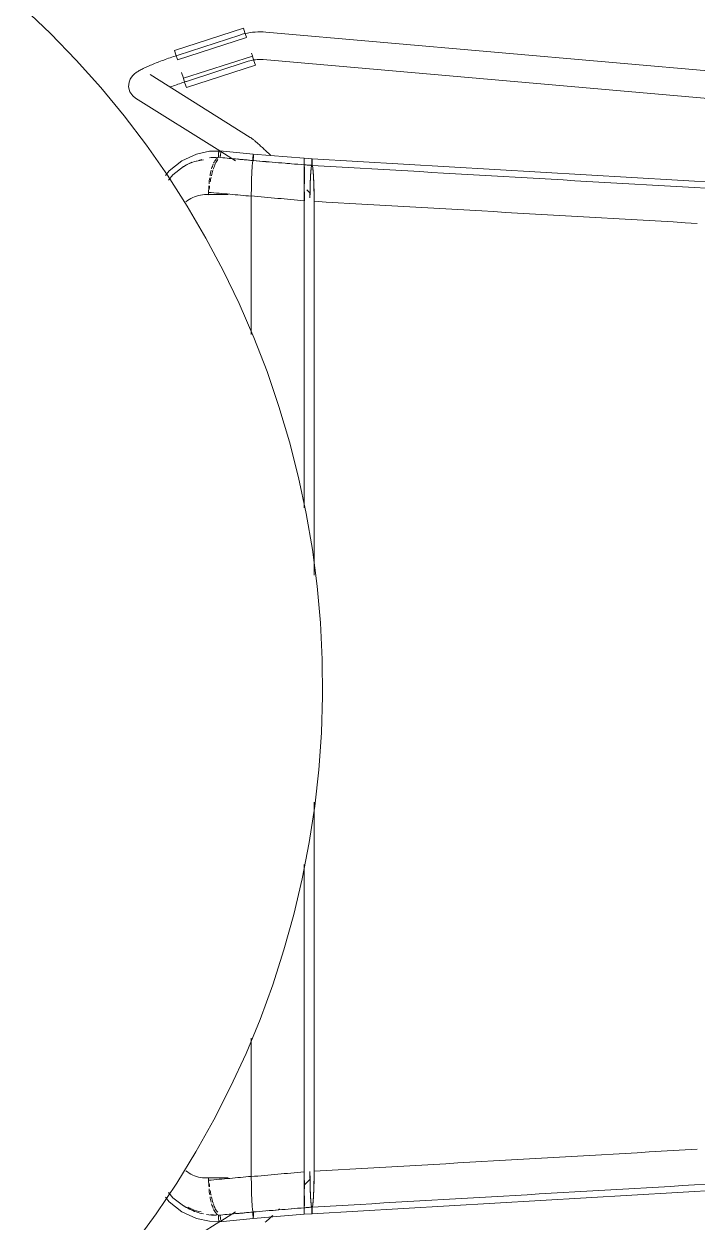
# Model space of a CAD drawing. Header units: millimetres. Extents: x 155927 to 326028, y -36033 to 97293.
# Drawn here: x 228328 to 228621, y 15437 to 15958 of the extents above; entities that cross this region are included whole.
import ezdxf

# ---------------------------------------------------------------- set-up
doc = ezdxf.new("R2010")
doc.units = ezdxf.units.MM
doc.header["$MEASUREMENT"] = 0
doc.layers.add('I-FURN', color=8, linetype='CONTINUOUS', lineweight=9)

msp = doc.modelspace()

# ---------------------------------------------------------------- linework, layer by layer
at = {"layer": 'I-FURN'}
for p, q in [((228340.03, 15953.92), (228328.45, 15964.96)), ((228351.16, 15942.42), (228340.03, 15953.92)), ((228393.86, 15946.57), (228423.87, 15956.26)), ((228395.16, 15942.53), (228425.17, 15952.22)), ((228422.23, 15953.26), (228395.42, 15944.55)), ((228422.27, 15953.28), (228422.23, 15953.26)), ((228423.37, 15953.61), (228422.27, 15953.28)), ((228424.47, 15953.89), (228423.37, 15953.61)), ((228423.87, 15956.26), (228424.5, 15954.31)), ((228425.59, 15954.13), (228424.47, 15953.89)), ((228424.5, 15954.31), (228425.13, 15952.34)), ((228426.72, 15954.33), (228425.59, 15954.13)), ((228427.85, 15954.48), (228426.72, 15954.33)), ((228428.99, 15954.59), (228427.85, 15954.48)), ((228430.13, 15954.65), (228428.99, 15954.59)), ((228431.27, 15954.66), (228430.13, 15954.65)), ((228432.41, 15954.63), (228431.27, 15954.66)), ((228433.55, 15954.55), (228432.41, 15954.63)), ((228876.87, 15915.6), (228433.55, 15954.55)), ((228361.82, 15930.49), (228351.16, 15942.42)), ((228387.15, 15941.63), (228387.81, 15941.89)), ((228387.81, 15941.89), (228388.49, 15942.14)), ((228388.49, 15942.14), (228389.18, 15942.4)), ((228389.18, 15942.4), (228389.88, 15942.65)), ((228389.88, 15942.65), (228390.58, 15942.91)), ((228390.58, 15942.91), (228391.3, 15943.16)), ((228391.3, 15943.16), (228392.02, 15943.41)), ((228392.02, 15943.41), (228392.75, 15943.66)), ((228392.75, 15943.66), (228393.48, 15943.91)), ((228393.48, 15943.91), (228394.22, 15944.16)), ((228394.49, 15944.62), (228393.86, 15946.57)), ((228394.22, 15944.16), (228394.96, 15944.4)), ((228395.13, 15942.65), (228394.49, 15944.62)), ((228394.96, 15944.4), (228395.42, 15944.55)), ((228427.78, 15944.15), (228397.77, 15934.46)), ((228399.12, 15933.14), (228425.93, 15941.85)), ((228425.93, 15941.85), (228426.57, 15942.04)), ((228426.57, 15942.04), (228427.21, 15942.21)), ((228427.21, 15942.21), (228427.86, 15942.35)), ((228427.37, 15945.41), (228427.74, 15944.25)), ((228427.81, 15944.03), (228428.45, 15942.06)), ((228427.86, 15942.35), (228428.51, 15942.46)), ((228428.45, 15942.06), (228429.08, 15940.11)), ((228428.51, 15942.46), (228429.16, 15942.55)), ((228429.16, 15942.55), (228429.82, 15942.62)), ((228429.82, 15942.62), (228430.49, 15942.65)), ((228430.49, 15942.65), (228431.15, 15942.66)), ((228431.15, 15942.66), (228431.81, 15942.64)), ((228431.81, 15942.64), (228432.47, 15942.6)), ((228432.47, 15942.6), (228432.5, 15942.6)), ((228432.5, 15942.59), (228857, 15905.3)), ((228376.2, 15936.11), (228376.63, 15936.48)), ((228376.63, 15936.48), (228377.03, 15936.79)), ((228377.03, 15936.79), (228377.42, 15937.07)), ((228377.42, 15937.07), (228377.81, 15937.32)), ((228377.81, 15937.32), (228378.2, 15937.56)), ((228378.2, 15937.56), (228378.6, 15937.8)), ((228378.6, 15937.8), (228379.01, 15938.03)), ((228379.01, 15938.03), (228379.44, 15938.26)), ((228379.44, 15938.26), (228379.88, 15938.49)), ((228379.88, 15938.49), (228380.33, 15938.72)), ((228380.33, 15938.72), (228380.81, 15938.95)), ((228380.81, 15938.95), (228381.3, 15939.18)), ((228381.3, 15939.18), (228381.81, 15939.42)), ((228381.81, 15939.42), (228382.34, 15939.65)), ((228382.34, 15939.65), (228382.88, 15939.89)), ((228382.88, 15939.89), (228383.44, 15940.14)), ((228383.44, 15940.14), (228384.02, 15940.38)), ((228384.02, 15940.38), (228384.62, 15940.63)), ((228384.62, 15940.63), (228385.23, 15940.88)), ((228385.23, 15940.88), (228385.85, 15941.13)), ((228385.85, 15941.13), (228386.49, 15941.38)), ((228386.49, 15941.38), (228387.15, 15941.63)), ((228396.94, 15937.04), (228397.74, 15934.56)), ((228399.08, 15930.42), (228429.08, 15940.11)), ((228373.96, 15930.75), (228374.13, 15932.72)), ((228374.13, 15932.72), (228374.65, 15934.1)), ((228374.65, 15934.1), (228375.22, 15935.01)), ((228375.22, 15935.01), (228375.74, 15935.64)), ((228375.74, 15935.64), (228376.2, 15936.11)), ((228426.85, 15908.76), (228383.26, 15936.06)), ((228393.41, 15931.17), (228394.05, 15931.4)), ((228394.05, 15931.4), (228394.71, 15931.64)), ((228394.71, 15931.64), (228395.38, 15931.87)), ((228395.38, 15931.87), (228396.05, 15932.11)), ((228396.05, 15932.11), (228396.73, 15932.34)), ((228396.73, 15932.34), (228397.41, 15932.57)), ((228397.41, 15932.57), (228398.1, 15932.8)), ((228398.45, 15932.37), (228397.81, 15934.34)), ((228398.1, 15932.8), (228398.79, 15933.03)), ((228399.08, 15930.42), (228398.45, 15932.37)), ((228398.79, 15933.03), (228399.12, 15933.14)), ((228371.99, 15918.14), (228361.82, 15930.49)), ((228374.54, 15928.52), (228373.96, 15930.75)), ((228375.77, 15926.79), (228374.54, 15928.52)), ((228375.77, 15926.79), (228376.89, 15925.89)), ((228392.15, 15930.7), (228392.77, 15930.93)), ((228392.77, 15930.93), (228393.41, 15931.17)), ((228376.89, 15925.89), (228413.66, 15902.86)), ((228381.66, 15905.4), (228371.99, 15918.14)), ((228390.82, 15892.28), (228381.66, 15905.4)), ((228426.85, 15908.76), (228427.17, 15908.54)), ((228427.17, 15908.54), (228427.43, 15908.36)), ((228427.43, 15908.36), (228427.66, 15908.18)), ((228427.66, 15908.18), (228427.88, 15908.01)), ((228427.88, 15908.01), (228428.1, 15907.83)), ((228428.1, 15907.83), (228428.33, 15907.64)), ((228428.33, 15907.64), (228428.57, 15907.44)), ((228428.57, 15907.44), (228428.83, 15907.22)), ((228428.83, 15907.22), (228429.09, 15907)), ((228429.09, 15907), (228429.37, 15906.75)), ((228429.37, 15906.75), (228429.67, 15906.5)), ((228429.67, 15906.5), (228429.97, 15906.22)), ((228429.97, 15906.22), (228430.3, 15905.94)), ((228430.3, 15905.94), (228430.63, 15905.63)), ((228430.63, 15905.63), (228430.98, 15905.32)), ((228430.98, 15905.32), (228431.35, 15904.99)), ((228397.09, 15898.6), (228403.41, 15901.51)), ((228403.41, 15901.51), (228409.05, 15902.72)), ((228409.05, 15902.72), (228414.52, 15902.81)), ((228428.11, 15901.51), (228413.62, 15902.93)), ((228414.03, 15902.63), (228420.48, 15898.59)), ((228428.02, 15900.57), (228428.01, 15900.12)), ((228428.01, 15900.11), (228428.02, 15900.56)), ((228428.01, 15900.12), (228428.01, 15899.63)), ((228428.01, 15899.62), (228428.01, 15900.11)), ((228428.04, 15900.95), (228428.02, 15900.57)), ((228428.02, 15900.56), (228428.04, 15900.95)), ((228428.06, 15901.25), (228428.04, 15900.95)), ((228428.04, 15900.95), (228428.06, 15901.24)), ((228428.09, 15901.44), (228428.06, 15901.25)), ((228428.11, 15901.51), (228428.09, 15901.44)), ((228428.09, 15901.44), (228428.11, 15901.5)), ((228428.14, 15901.44), (228428.11, 15901.51)), ((228450.31, 15899.68), (228428.11, 15901.5)), ((228428.11, 15901.5), (228428.14, 15901.44)), ((228428.16, 15901.26), (228428.14, 15901.44)), ((228428.14, 15901.44), (228428.16, 15901.25)), ((228428.18, 15900.96), (228428.16, 15901.26)), ((228428.16, 15901.25), (228428.18, 15900.96)), ((228428.2, 15900.58), (228428.18, 15900.96)), ((228428.18, 15900.96), (228428.2, 15900.58)), ((228428.21, 15900.13), (228428.2, 15900.58)), ((228428.2, 15900.58), (228428.21, 15900.13)), ((228428.22, 15899.64), (228428.21, 15900.13)), ((228428.21, 15900.13), (228428.22, 15899.64)), ((228431.35, 15904.99), (228431.73, 15904.65)), ((228431.73, 15904.65), (228432.12, 15904.29)), ((228432.12, 15904.29), (228432.52, 15903.92)), ((228432.52, 15903.92), (228432.93, 15903.54)), ((228432.93, 15903.54), (228433.36, 15903.15)), ((228433.36, 15903.15), (228433.79, 15902.75)), ((228433.79, 15902.75), (228434.24, 15902.33)), ((228434.24, 15902.33), (228434.69, 15901.91)), ((228434.69, 15901.91), (228435.15, 15901.48)), ((228435.15, 15901.48), (228435.62, 15901.04)), ((228391.56, 15894.27), (228397.09, 15898.6)), ((228393.23, 15892.53), (228397.8, 15896.03)), ((228397.8, 15896.03), (228401.49, 15897.94)), ((228427.5, 15893.59), (228427.65, 15896.03)), ((228427.65, 15896.03), (228427.5, 15893.55)), ((228427.65, 15896.05), (228427.83, 15897.77)), ((228427.83, 15897.77), (228427.65, 15896.03)), ((228428.02, 15898.66), (228427.83, 15897.77)), ((228427.83, 15897.77), (228428.02, 15898.65)), ((228428.01, 15899.63), (228428.01, 15899.13)), ((228428.01, 15899.12), (228428.01, 15899.62)), ((228428.01, 15899.13), (228428.02, 15898.66)), ((228428.02, 15898.65), (228428.01, 15899.12)), ((228428.21, 15898.67), (228428.21, 15899.14)), ((228428.21, 15899.14), (228428.21, 15898.67)), ((228450.29, 15895.96), (228450.28, 15894.21)), ((228450.28, 15894.21), (228450.29, 15895.95)), ((228450.29, 15895.95), (228450.31, 15896.84)), ((228450.31, 15896.84), (228450.29, 15895.96)), ((228450.31, 15899.68), (228453.67, 15899.41)), ((228450.31, 15899.61), (228450.31, 15899.68)), ((228450.31, 15899.68), (228450.32, 15899.61)), ((228450.32, 15899.61), (228450.31, 15899.68)), ((228450.31, 15899.68), (228450.31, 15899.61)), ((228450.31, 15899.43), (228450.31, 15899.13)), ((228450.31, 15899.13), (228450.31, 15899.42)), ((228450.31, 15898.75), (228450.31, 15899.13)), ((228450.31, 15899.13), (228450.31, 15898.75)), ((228450.31, 15898.3), (228450.31, 15898.75)), ((228450.31, 15898.75), (228450.31, 15898.3)), ((228450.31, 15897.81), (228450.31, 15898.3)), ((228450.31, 15898.3), (228450.31, 15897.81)), ((228450.31, 15897.31), (228450.31, 15897.81)), ((228450.31, 15897.81), (228450.31, 15897.31)), ((228450.31, 15896.84), (228450.31, 15897.31)), ((228450.31, 15897.31), (228450.31, 15896.84)), ((228450.32, 15898.75), (228450.32, 15899.13)), ((228450.32, 15899.12), (228450.32, 15898.74)), ((228450.32, 15898.29), (228450.32, 15898.75)), ((228450.32, 15898.74), (228450.32, 15898.29)), ((228450.32, 15898.29), (228450.32, 15897.8)), ((228450.32, 15897.8), (228450.32, 15898.29)), ((228450.32, 15897.8), (228450.32, 15897.3)), ((228450.32, 15897.31), (228450.32, 15897.8)), ((228450.32, 15896.84), (228450.32, 15897.31)), ((228450.32, 15897.3), (228450.32, 15896.83)), ((228450.34, 15895.94), (228450.35, 15894.18)), ((228450.35, 15894.19), (228450.34, 15895.94)), ((228453.36, 15895.66), (228453.17, 15893.91)), ((228453.57, 15896.56), (228453.36, 15895.66)), ((228453.57, 15898.02), (228453.56, 15897.53)), ((228453.56, 15897.53), (228453.56, 15897.03)), ((228453.56, 15897.03), (228453.57, 15896.56)), ((228453.58, 15898.47), (228453.57, 15898.02)), ((228453.6, 15898.85), (228453.58, 15898.47)), ((228453.62, 15899.15), (228453.6, 15898.85)), ((228453.64, 15899.34), (228453.62, 15899.15)), ((228453.67, 15899.4), (228453.64, 15899.34)), ((228785.58, 15880.12), (228453.67, 15899.4)), ((228453.7, 15899.34), (228453.67, 15899.4)), ((228453.73, 15899.15), (228453.7, 15899.34)), ((228453.75, 15898.86), (228453.73, 15899.15)), ((228453.77, 15898.48), (228453.75, 15898.86)), ((228453.78, 15898.03), (228453.77, 15898.48)), ((228453.77, 15896.57), (228453.78, 15897.04)), ((228453.98, 15895.68), (228453.77, 15896.57)), ((228453.78, 15897.54), (228453.78, 15898.03)), ((228453.78, 15897.04), (228453.78, 15897.54)), ((228454.18, 15893.93), (228453.98, 15895.68)), ((228389.92, 15892.21), (228391.56, 15894.27)), ((228399.44, 15878.8), (228390.82, 15892.28)), ((228391.27, 15890.19), (228393.23, 15892.53)), ((228427.31, 15887.01), (228427.38, 15890.46)), ((228427.38, 15890.45), (228427.31, 15887.02)), ((228427.38, 15890.52), (228427.5, 15893.56)), ((228427.5, 15893.55), (228427.38, 15890.45)), ((228450.26, 15888.57), (228450.27, 15891.7)), ((228450.27, 15891.7), (228450.26, 15888.57)), ((228450.28, 15894.21), (228450.27, 15891.7)), ((228450.27, 15891.71), (228450.28, 15894.2)), ((228450.36, 15891.69), (228450.35, 15894.19)), ((228450.35, 15894.18), (228450.36, 15891.69)), ((228450.36, 15891.69), (228450.37, 15888.56)), ((228450.37, 15888.57), (228450.36, 15891.69)), ((228453.01, 15891.41), (228452.89, 15888.29)), ((228453.17, 15893.91), (228453.01, 15891.41)), ((228454.34, 15891.43), (228454.18, 15893.93)), ((228454.46, 15888.3), (228454.34, 15891.43)), ((228408.73, 15883.81), (228408.73, 15884.86)), ((228427.31, 15886.92), (228427.28, 15883.16)), ((228427.28, 15883.28), (228427.31, 15886.92)), ((228450.25, 15885), (228450.26, 15888.57)), ((228450.26, 15888.57), (228450.25, 15885)), ((228450.25, 15881.22), (228450.25, 15885)), ((228450.25, 15885), (228450.25, 15881.22)), ((228450.38, 15885.01), (228450.38, 15881.23)), ((228450.38, 15881.23), (228450.38, 15885.01)), ((228452.93, 15884.44), (228451.4, 15885.91)), ((228452.81, 15884.74), (228452.78, 15882.49)), ((228452.89, 15888.29), (228452.81, 15884.74)), ((228454.54, 15884.74), (228454.46, 15888.3)), ((228454.57, 15880.95), (228454.54, 15884.74)), ((228417.24, 15883.87), (228407.49, 15883.87)), ((228427.28, 15883.16), (228427.28, 15823.04)), ((228427.28, 15823.04), (228427.28, 15883.16)), ((228450.25, 15747.58), (228450.25, 15881.22)), ((228450.25, 15881.22), (228450.25, 15747.58)), ((228454.57, 15718.35), (228454.57, 15880.95)), ((228454.57, 15880.95), (228454.57, 15718.35)), ((228407.52, 15864.99), (228399.44, 15878.8)), ((228415.03, 15850.87), (228407.52, 15864.99)), ((228421.98, 15836.46), (228415.03, 15850.87)), ((228428.35, 15821.78), (228421.98, 15836.46)), ((228434.12, 15806.86), (228428.35, 15821.78)), ((228439.29, 15791.72), (228434.12, 15806.86)), ((228443.86, 15776.39), (228439.29, 15791.72)), ((228447.8, 15760.88), (228443.86, 15776.39)), ((228451.12, 15745.23), (228447.8, 15760.88)), ((228453.82, 15729.46), (228451.12, 15745.23)), ((228455.88, 15713.59), (228453.82, 15729.46)), ((228457.31, 15697.66), (228455.88, 15713.59)), ((228458.09, 15681.68), (228457.31, 15697.66)), ((228458.24, 15665.68), (228458.09, 15681.68)), ((228457.75, 15649.69), (228458.24, 15665.68)), ((228456.62, 15633.73), (228457.75, 15649.69)), ((228454.85, 15617.83), (228456.62, 15633.73)), ((228454.57, 15459.05), (228454.57, 15619.62)), ((228454.57, 15619.62), (228454.57, 15459.05)), ((228452.44, 15602.01), (228454.85, 15617.83)), ((228449.41, 15586.3), (228452.44, 15602.01)), ((228450.25, 15458.78), (228450.25, 15592.52)), ((228450.25, 15592.52), (228450.25, 15458.78)), ((228445.75, 15570.73), (228449.41, 15586.3)), ((228441.47, 15555.31), (228445.75, 15570.73)), ((228436.58, 15540.08), (228441.47, 15555.31)), ((228431.08, 15525.06), (228436.58, 15540.08)), ((228424.98, 15510.26), (228431.08, 15525.06)), ((228427.28, 15516.96), (228427.28, 15456.84)), ((228427.28, 15456.84), (228427.28, 15516.96)), ((228418.3, 15495.73), (228424.98, 15510.26)), ((228411.05, 15481.47), (228418.3, 15495.73)), ((228403.22, 15467.51), (228411.05, 15481.47)), ((228394.85, 15453.88), (228403.22, 15467.51)), ((228450.25, 15455), (228450.25, 15458.78)), ((228450.25, 15458.78), (228450.25, 15455)), ((228452.78, 15458.94), (228452.81, 15455.26)), ((228785.58, 15459.88), (228453.67, 15440.6)), ((228454.54, 15455.26), (228454.57, 15459.05)), ((228385.94, 15440.59), (228394.85, 15453.88)), ((228407.49, 15456.13), (228417.24, 15456.13)), ((228408.73, 15455.14), (228408.73, 15456.19)), ((228427.28, 15456.84), (228427.31, 15453.08)), ((228427.31, 15453.08), (228427.28, 15456.72)), ((228427.38, 15449.54), (228427.31, 15452.99)), ((228427.31, 15452.98), (228427.38, 15449.55)), ((228450.26, 15451.43), (228450.25, 15455)), ((228450.25, 15455), (228450.26, 15451.43)), ((228450.26, 15452.99), (228452.93, 15455.56)), ((228450.38, 15454.99), (228450.37, 15451.44)), ((228450.37, 15451.43), (228450.38, 15454.99)), ((228452.81, 15455.26), (228452.89, 15451.71)), ((228454.46, 15451.7), (228454.54, 15455.26)), ((228389.93, 15447.77), (228391.56, 15445.73)), ((228391.28, 15449.8), (228393.23, 15447.47)), ((228393.23, 15447.47), (228397.8, 15443.97)), ((228427.38, 15449.55), (228427.5, 15446.45)), ((228427.5, 15446.44), (228427.38, 15449.48)), ((228450.27, 15448.3), (228450.26, 15451.43)), ((228450.26, 15451.43), (228450.27, 15448.29)), ((228450.28, 15445.8), (228450.27, 15448.29)), ((228450.27, 15448.29), (228450.28, 15445.79)), ((228450.36, 15448.31), (228450.35, 15445.82)), ((228450.35, 15445.81), (228450.36, 15448.31)), ((228452.89, 15451.71), (228453.01, 15448.59)), ((228453.01, 15448.59), (228453.17, 15446.09)), ((228454.18, 15446.07), (228454.34, 15448.57)), ((228454.34, 15448.57), (228454.46, 15451.7)), ((228391.56, 15445.73), (228397.09, 15441.4)), ((228397.09, 15441.4), (228403.41, 15438.49)), ((228397.8, 15443.97), (228401.49, 15442.06)), ((228420.48, 15441.41), (228414.03, 15437.37)), ((228427.5, 15446.45), (228427.65, 15443.97)), ((228427.65, 15443.97), (228427.5, 15446.41)), ((228427.65, 15443.97), (228427.83, 15442.23)), ((228427.83, 15442.23), (228427.65, 15443.95)), ((228428.02, 15441.35), (228427.83, 15442.23)), ((228427.83, 15442.23), (228428.02, 15441.34)), ((228439.07, 15442.22), (228439.58, 15442.71)), ((228450.29, 15444.05), (228450.28, 15445.79)), ((228450.28, 15445.79), (228450.29, 15444.04)), ((228450.31, 15443.16), (228450.29, 15444.05)), ((228450.29, 15444.04), (228450.31, 15443.16)), ((228450.31, 15442.69), (228450.31, 15443.16)), ((228450.31, 15443.16), (228450.31, 15442.69)), ((228450.31, 15442.19), (228450.31, 15442.69)), ((228450.31, 15442.69), (228450.31, 15442.19)), ((228450.31, 15441.7), (228450.31, 15442.19)), ((228450.31, 15442.19), (228450.31, 15441.7)), ((228450.31, 15441.25), (228450.31, 15441.7)), ((228450.31, 15441.7), (228450.31, 15441.25)), ((228450.32, 15443.17), (228450.32, 15442.7)), ((228450.32, 15442.69), (228450.32, 15443.16)), ((228450.32, 15442.7), (228450.32, 15442.2)), ((228450.32, 15442.2), (228450.32, 15442.69)), ((228450.32, 15442.2), (228450.32, 15441.71)), ((228450.32, 15441.71), (228450.32, 15442.2)), ((228450.32, 15441.71), (228450.32, 15441.26)), ((228450.32, 15441.25), (228450.32, 15441.71)), ((228450.35, 15445.82), (228450.34, 15444.06)), ((228450.34, 15444.06), (228450.35, 15445.81)), ((228453.17, 15446.09), (228453.36, 15444.34)), ((228453.36, 15444.34), (228453.57, 15443.44)), ((228453.57, 15443.44), (228453.56, 15442.97)), ((228453.56, 15442.97), (228453.56, 15442.47)), ((228453.56, 15442.47), (228453.57, 15441.98)), ((228453.57, 15441.98), (228453.58, 15441.53)), ((228453.58, 15441.53), (228453.6, 15441.15)), ((228453.75, 15441.14), (228453.77, 15441.52)), ((228453.77, 15443.43), (228453.98, 15444.32)), ((228453.78, 15442.96), (228453.77, 15443.43)), ((228453.77, 15441.52), (228453.78, 15441.97)), ((228453.78, 15442.46), (228453.78, 15442.96)), ((228453.78, 15441.97), (228453.78, 15442.46)), ((228453.98, 15444.32), (228454.18, 15446.07)), ((228376.5, 15427.67), (228385.94, 15440.59)), ((228413.66, 15437.14), (228376.89, 15414.11)), ((228403.41, 15438.49), (228409.05, 15437.28)), ((228409.05, 15437.28), (228414.52, 15437.19)), ((228428.11, 15438.49), (228413.62, 15437.07)), ((228428.01, 15440.88), (228428.02, 15441.35)), ((228428.02, 15441.34), (228428.01, 15440.87)), ((228428.01, 15440.38), (228428.01, 15440.88)), ((228428.01, 15440.87), (228428.01, 15440.37)), ((228428.01, 15439.89), (228428.01, 15440.38)), ((228428.01, 15440.37), (228428.01, 15439.88)), ((228428.02, 15439.43), (228428.01, 15439.89)), ((228428.01, 15439.88), (228428.02, 15439.43)), ((228428.02, 15439.43), (228428.04, 15439.05)), ((228428.04, 15439.05), (228428.02, 15439.43)), ((228428.04, 15439.05), (228428.06, 15438.75)), ((228428.06, 15438.75), (228428.04, 15439.05)), ((228428.06, 15438.75), (228428.09, 15438.56)), ((228428.11, 15438.5), (228428.09, 15438.56)), ((228428.09, 15438.56), (228428.11, 15438.49)), ((228450.31, 15440.32), (228428.11, 15438.5)), ((228428.11, 15438.49), (228428.14, 15438.56)), ((228428.14, 15438.56), (228428.11, 15438.5)), ((228428.16, 15438.75), (228428.14, 15438.56)), ((228428.14, 15438.56), (228428.16, 15438.74)), ((228428.16, 15438.74), (228428.18, 15439.04)), ((228428.18, 15439.04), (228428.16, 15438.75)), ((228428.2, 15439.42), (228428.21, 15439.87)), ((228428.21, 15439.87), (228428.2, 15439.42)), ((228428.21, 15440.86), (228428.21, 15441.33)), ((228428.21, 15441.33), (228428.21, 15440.86)), ((228428.22, 15440.36), (228428.21, 15440.86)), ((228428.21, 15440.86), (228428.22, 15440.36)), ((228428.21, 15439.87), (228428.22, 15440.36)), ((228428.22, 15440.36), (228428.21, 15439.87)), ((228433.36, 15436.85), (228433.79, 15437.25)), ((228433.79, 15437.25), (228434.24, 15437.67)), ((228434.24, 15437.67), (228434.69, 15438.09)), ((228434.69, 15438.09), (228435.15, 15438.52)), ((228435.15, 15438.52), (228435.62, 15438.96)), ((228435.62, 15438.96), (228436.1, 15439.41)), ((228436.1, 15439.41), (228436.58, 15439.87)), ((228450.31, 15440.87), (228450.31, 15441.25)), ((228450.31, 15441.25), (228450.31, 15440.87)), ((228450.31, 15440.58), (228450.31, 15440.87)), ((228450.31, 15440.87), (228450.31, 15440.57)), ((228450.31, 15440.32), (228453.67, 15440.59)), ((228450.31, 15440.39), (228450.31, 15440.58)), ((228450.31, 15440.57), (228450.31, 15440.38)), ((228450.32, 15440.39), (228450.31, 15440.32)), ((228450.31, 15440.32), (228450.31, 15440.39)), ((228450.31, 15440.32), (228450.32, 15440.39)), ((228450.31, 15440.38), (228450.31, 15440.32)), ((228450.32, 15441.26), (228450.32, 15440.87)), ((228450.32, 15440.87), (228450.32, 15441.25)), ((228450.32, 15440.87), (228450.32, 15440.58)), ((228450.32, 15440.58), (228450.32, 15440.87)), ((228450.32, 15440.58), (228450.32, 15440.39)), ((228450.32, 15440.39), (228450.32, 15440.58)), ((228453.6, 15441.15), (228453.62, 15440.85)), ((228453.62, 15440.85), (228453.64, 15440.66)), ((228453.64, 15440.66), (228453.67, 15440.6)), ((228453.67, 15440.6), (228453.7, 15440.66)), ((228453.7, 15440.66), (228453.73, 15440.85)), ((228453.73, 15440.85), (228453.75, 15441.14))]:
    msp.add_line(p, q, dxfattribs=at)
for points in [[(228409.07, 15899.92), (228410.08, 15900.02), (228411.1, 15900.03), (228412.13, 15900.02)], [(228412.09, 15900.05), (228411.49, 15900.04), (228410.89, 15900), (228410.29, 15899.94)], [(228410.9, 15897.55), (228411.22, 15898.24), (228411.92, 15899.38), (228412.67, 15899.95), (228413.07, 15900.09)], [(228428.02, 15898.66), (228425.49, 15898.9), (228420.46, 15899.38), (228415.51, 15899.85), (228413.07, 15900.09)], [(228414.37, 15902.75), (228414.32, 15902.7), (228414.23, 15902.58), (228414.1, 15902.29), (228413.98, 15901.9), (228413.89, 15901.44), (228413.82, 15900.95), (228413.79, 15900.45), (228413.79, 15900.14), (228413.8, 15899.99)], [(228405.82, 15899.12), (228405.09, 15898.92), (228404.38, 15898.69), (228403.67, 15898.42)], [(228410.01, 15895.11), (228410.22, 15895.84), (228410.45, 15896.48), (228410.7, 15897.08)], [(228428.21, 15898.67), (228425.83, 15898.91), (228423.47, 15899.14), (228421.12, 15899.38)], [(228428.02, 15898.65), (228431.73, 15898.35), (228439.15, 15897.75), (228446.59, 15897.14), (228450.31, 15896.84)], [(228428.21, 15898.67), (228431.85, 15898.37), (228435.5, 15898.06), (228439.16, 15897.76)], [(228442.77, 15897.46), (228443.18, 15897.43), (228443.59, 15897.39), (228444, 15897.36)], [(228453.77, 15896.57), (228453.2, 15896.62), (228452.04, 15896.71), (228450.88, 15896.79), (228450.31, 15896.84)], [(228453.57, 15896.56), (228453.03, 15896.61), (228451.95, 15896.7), (228450.86, 15896.79), (228450.32, 15896.83)], [(228453.57, 15896.56), (228453.56, 15897.16), (228453.56, 15898.67), (228453.64, 15899.41), (228453.67, 15899.41)], [(228453.77, 15896.57), (228509.18, 15893.35), (228619.94, 15886.91), (228730.53, 15880.47), (228785.77, 15877.25)], [(228408.9, 15888.58), (228408.97, 15889.48), (228409.08, 15890.36), (228409.2, 15891.21)], [(228409.33, 15892.06), (228409.48, 15892.9), (228409.64, 15893.71), (228409.83, 15894.45)], [(228409.8, 15891.38), (228409.66, 15890.74), (228409.52, 15890.08), (228409.4, 15889.39)], [(228410.65, 15894.64), (228410.4, 15893.84), (228410.17, 15892.96), (228409.95, 15892.04)], [(228408.73, 15884.86), (228408.74, 15885.81), (228408.77, 15886.74), (228408.83, 15887.65)], [(228427.28, 15883.16), (228424.15, 15883.47), (228417.9, 15884.06), (228411.76, 15884.6), (228408.73, 15884.86)], [(228409.15, 15887.69), (228409.08, 15887.22), (228409.03, 15886.75), (228408.98, 15886.27)], [(228407.21, 15883.86), (228407.72, 15883.87), (228408.23, 15883.85), (228408.73, 15883.81)], [(228427.28, 15883.28), (228431.1, 15882.93), (228434.93, 15882.59), (228438.76, 15882.25)], [(228438.76, 15882.25), (228442.59, 15881.9), (228446.42, 15881.56), (228450.25, 15881.22)], [(228454.57, 15880.95), (228510.09, 15877.76), (228565.62, 15874.56), (228621.06, 15871.36)], [(228621.06, 15468.63), (228565.6, 15465.44), (228510.09, 15462.24), (228454.57, 15459.05)], [(228453.77, 15443.43), (228509.18, 15446.65), (228619.94, 15453.09), (228730.53, 15459.53), (228785.77, 15462.75)], [(228438.76, 15457.75), (228434.93, 15457.41), (228431.1, 15457.06), (228427.28, 15456.72)], [(228450.25, 15458.78), (228446.42, 15458.44), (228442.59, 15458.1), (228438.76, 15457.75)], [(228408.73, 15456.19), (228408.23, 15456.14), (228407.72, 15456.12), (228407.21, 15456.13)], [(228427.28, 15456.84), (228424.15, 15456.53), (228417.9, 15455.94), (228411.76, 15455.4), (228408.73, 15455.14)], [(228408.83, 15452.36), (228408.77, 15453.27), (228408.74, 15454.19), (228408.73, 15455.14)], [(228408.97, 15453.73), (228409.02, 15453.25), (228409.08, 15452.78), (228409.15, 15452.32)], [(228392.4, 15448.4), (228392, 15448.83), (228391.61, 15449.28), (228391.23, 15449.74)], [(228409.2, 15448.79), (228409.07, 15449.64), (228408.96, 15450.51), (228408.9, 15451.43)], [(228409.83, 15445.56), (228409.64, 15446.3), (228409.48, 15447.1), (228409.33, 15447.94)], [(228409.41, 15450.62), (228409.53, 15449.93), (228409.66, 15449.28), (228409.8, 15448.62)], [(228409.95, 15447.96), (228410.16, 15447.03), (228410.39, 15446.09), (228410.64, 15445.24)], [(228410.7, 15442.91), (228410.45, 15443.5), (228410.22, 15444.16), (228410.01, 15444.89)], [(228413.07, 15439.91), (228412.67, 15440.05), (228411.92, 15440.62), (228411.22, 15441.76), (228410.9, 15442.46)], [(228428.02, 15441.35), (228431.73, 15441.65), (228439.15, 15442.25), (228446.59, 15442.86), (228450.31, 15443.16)], [(228453.77, 15443.43), (228453.2, 15443.38), (228452.04, 15443.29), (228450.88, 15443.2), (228450.31, 15443.16)], [(228453.57, 15443.44), (228453.03, 15443.39), (228451.95, 15443.3), (228450.86, 15443.21), (228450.32, 15443.17)], [(228412.13, 15439.94), (228410.66, 15439.92), (228409.2, 15440.02), (228407.77, 15440.23)], [(228409.55, 15440.14), (228410.39, 15440.03), (228411.25, 15440.01), (228412.1, 15440.01)], [(228428.02, 15441.34), (228425.49, 15441.1), (228420.46, 15440.62), (228415.51, 15440.15), (228413.07, 15439.91)], [(228428.02, 15441.31), (228425.71, 15441.08), (228423.4, 15440.85), (228421.12, 15440.62)]]:
    msp.add_open_spline(points, degree=3, dxfattribs=at)
for points, knots in [([(228413.07, 15900.09), (228413.04, 15900.24), (228413.01, 15900.52), (228413, 15900.95), (228413.01, 15901.32), (228413.03, 15901.61), (228413.06, 15901.88), (228413.11, 15902.13), (228413.18, 15902.36), (228413.24, 15902.55), (228413.34, 15902.75), (228413.43, 15902.85), (228413.47, 15902.88)], [0, 0, 0, 0, 0.0555556, 0.1111111, 0.1666667, 0.1944444, 0.2222222, 0.2777778, 0.3055556, 0.3333333, 0.3888889, 0.4444444, 0.4444444, 0.4444444, 0.4444444]), ([(228397.82, 15896.02), (228398.65, 15896.54), (228401.37, 15898.12), (228404.35, 15898.72), (228406.45, 15899)], [-0.4024189, -0.4024189, -0.4024189, -0.4024189, -0.3333333, -0.1789981, -0.1789981, -0.1789981, -0.1789981]), ([(228412.71, 15899.08), (228412.35, 15898.62), (228411.67, 15897.5), (228411.07, 15895.88), (228410.81, 15895.06)], [-0.8333333, -0.8333333, -0.8333333, -0.8333333, -0.6666667, -0.5255973, -0.5255973, -0.5255973, -0.5255973]), ([(228452.78, 15882.49), (228452.8, 15884.52), (228452.85, 15887.74), (228453, 15891.53), (228453.22, 15894.88), (228453.43, 15896.27), (228453.57, 15896.56)], [-0.9335619, -0.9335619, -0.9335619, -0.9335619, -0.6666667, -0.5, -0.3333333, 0, 0, 0, 0]), ([(228453.67, 15899.41), (228453.69, 15899.41), (228453.72, 15899.27), (228453.75, 15898.88), (228453.77, 15898.49), (228453.78, 15898.04), (228453.79, 15897.54), (228453.78, 15897.04), (228453.78, 15896.72), (228453.77, 15896.57)], [-0.498493, -0.498493, -0.498493, -0.498493, -0.375, -0.3125, -0.25, -0.1875, -0.125, -0.0625, 0, 0, 0, 0]), ([(228453.77, 15896.57), (228453.92, 15896.29), (228454.13, 15894.91), (228454.35, 15891.55), (228454.47, 15888.38), (228454.55, 15884.78), (228454.57, 15882.23), (228454.57, 15880.95)], [-1, -1, -1, -1, -0.666667, -0.5, -0.333333, -0.166667, 0, 0, 0, 0]), ([(228398.84, 15880.7), (228399.74, 15881.47), (228402.74, 15883.4), (228406.35, 15884.03), (228408.73, 15883.81)], [0.5, 0.5, 0.5, 0.5, 0.6666667, 1, 1, 1, 1]), ([(228408.73, 15456.19), (228406.35, 15455.97), (228402.74, 15456.6), (228399.74, 15458.53), (228398.84, 15459.3)], [0, 0, 0, 0, 0.3333333, 0.5, 0.5, 0.5, 0.5]), ([(228453.57, 15443.44), (228453.43, 15443.73), (228453.22, 15445.12), (228453, 15448.47), (228452.88, 15451.63), (228452.8, 15455.19), (228452.78, 15457.7), (228452.78, 15458.94)], [-1, -1, -1, -1, -0.6666667, -0.5, -0.3333333, -0.1666667, -0.003964, -0.003964, -0.003964, -0.003964]), ([(228454.57, 15459.05), (228454.57, 15457.77), (228454.55, 15455.22), (228454.47, 15451.62), (228454.35, 15448.45), (228454.13, 15445.09), (228453.92, 15443.71), (228453.77, 15443.43)], [-1, -1, -1, -1, -0.833333, -0.666667, -0.5, -0.333333, 0, 0, 0, 0]), ([(228406.49, 15440.49), (228404.37, 15440.93), (228401.29, 15441.94), (228398.53, 15443.57), (228397.66, 15444.16)], [0.1763318, 0.1763318, 0.1763318, 0.1763318, 0.3333333, 0.408557, 0.408557, 0.408557, 0.408557]), ([(228399.72, 15443.44), (228400.31, 15443.1), (228402.16, 15442.07), (228404.15, 15441.58), (228405.52, 15441.35)], [0.6175454, 0.6175454, 0.6175454, 0.6175454, 0.6666667, 0.7702374, 0.7702374, 0.7702374, 0.7702374]), ([(228410.79, 15444.92), (228411.06, 15444.1), (228411.68, 15442.42), (228412.34, 15441.58), (228412.71, 15441.19)], [-0.47467, -0.47467, -0.47467, -0.47467, -0.3333333, -0.1666667, -0.1666667, -0.1666667, -0.1666667]), ([(228434.32, 15441.84), (228435.96, 15441.97), (228441.22, 15442.41), (228446.48, 15442.85), (228450.09, 15443.15)], [0.2766114, 0.2766114, 0.2766114, 0.2766114, 0.5, 0.9897426, 0.9897426, 0.9897426, 0.9897426]), ([(228453.67, 15440.59), (228453.65, 15440.59), (228453.63, 15440.73), (228453.6, 15441.13), (228453.58, 15441.51), (228453.57, 15441.97), (228453.56, 15442.47), (228453.56, 15442.97), (228453.57, 15443.29), (228453.57, 15443.44)], [-0.5, -0.5, -0.5, -0.5, -0.375, -0.3125, -0.25, -0.1875, -0.125, -0.0625, 0, 0, 0, 0]), ([(228453.77, 15443.43), (228453.78, 15443.2), (228453.79, 15442.71), (228453.78, 15442.08), (228453.77, 15441.62), (228453.76, 15441.21), (228453.72, 15440.75), (228453.69, 15440.59), (228453.67, 15440.59)], [-1, -1, -1, -1, -0.90625, -0.8125, -0.765625, -0.71875, -0.625, -0.501507, -0.501507, -0.501507, -0.501507]), ([(228413.47, 15437.12), (228413.45, 15437.14), (228413.4, 15437.18), (228413.33, 15437.29), (228413.23, 15437.48), (228413.13, 15437.8), (228413.05, 15438.2), (228413.02, 15438.55), (228413, 15438.93), (228413, 15439.37), (228413.04, 15439.73), (228413.07, 15439.91)], [0.5555556, 0.5555556, 0.5555556, 0.5555556, 0.5833333, 0.6180556, 0.6527778, 0.7222222, 0.7916667, 0.8263889, 0.8611111, 0.9305556, 1, 1, 1, 1]), ([(228413.8, 15440.01), (228413.79, 15439.79), (228413.79, 15439.3), (228413.88, 15438.55), (228414.03, 15437.88), (228414.21, 15437.45), (228414.32, 15437.29), (228414.37, 15437.25)], [-1, -1, -1, -1, -0.90625, -0.8125, -0.71875, -0.625, -0.5625, -0.5625, -0.5625, -0.5625])]:
    msp.add_open_spline(points, degree=3, knots=knots, dxfattribs=at)

doc.saveas('drawing.dxf')
